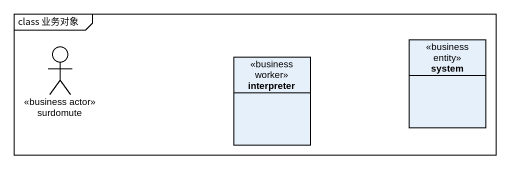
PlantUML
@startuml
mainframe class 业务对象
allowmixing
hide circle
hide empty members
class system <<business entity>>
actor surdomute <<business actor>>
class interpreter <<business worker>>
@enduml
